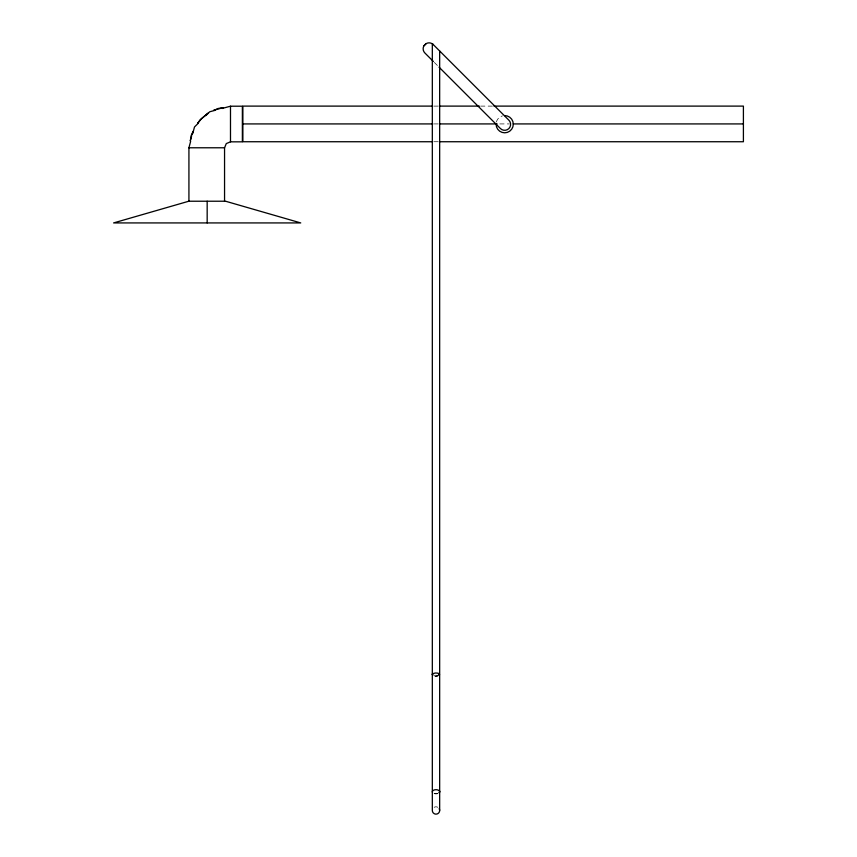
<?xml version="1.0" encoding="UTF-8"?>
<svg xmlns="http://www.w3.org/2000/svg" width="857" height="857" viewBox="0 0 857 857"><rect width="100%" height="100%" fill="white"/><g stroke="black" fill="none" stroke-linecap="round" stroke-linejoin="round"><path stroke-width="0.64" stroke-dasharray="4.29 3.21" d="M439.18 675.359L435.045 676.377A3.674 2.185 0 0 1 434.167 676.162M437.831 675.273L434.167 675.273M433.867 106.107L437.884 106.107M480.627 106.107L492.646 106.107M434.242 123.922L438.259 123.922M499.824 123.922L509.187 123.922M433.867 141.737L437.884 141.737M435.045 676.377L436.952 676.377A3.674 2.185 0 0 0 437.831 676.162M434.328 62.432L438.109 66.214M496.385 121.973A8.602 8.602 0 0 1 502.47 115.888M437.831 793.614A3.674 2.1 0 0 1 434.167 793.614M434.167 807.305A3.674 3.674 0 0 1 437.831 807.305M437.831 793.432A3.674 2.185 0 0 1 434.167 793.432"/><path stroke-width="1.29" d="M190.318 140.902L191.218 135.395L193.189 131.282L191.989 134.913M432.453 674.834L432.453 673.709M439.545 674.834L439.18 673.173L439.18 675.359M188.926 201.224L188.926 147.779L190.629 141.394M192.846 133.135L194.496 126.986L198.299 123.183M190.329 140.773L191.593 136.145M224.555 201.224L224.555 147.779L226.291 143.58L230.49 141.834L242.37 141.834L242.37 106.204L230.49 106.204L221.984 108.485M432.453 674.566C432.656 672.317 440.369 672.499 439.18 674.845M197.624 123.462L199.981 119.959L207.887 113.295M433.385 61.49L424.879 52.984A5.935 5.935 0 0 1 423.936 45.817L426.111 43.643A5.935 5.935 0 0 1 433.278 44.585M197.806 123.258L201.449 118.716L208.015 113.263M205.905 115.577L209.708 111.774L214.625 110.457M423.936 45.817L426.111 43.643M213.939 110.446L218.085 108.496L223.495 107.618M213.575 110.296L223.334 107.628M432.539 106.107L242.863 106.107L242.863 141.737L432.539 141.737M439.213 106.107L479.288 106.107M493.986 106.107L743.405 106.107L743.405 141.737L439.213 141.737M242.863 123.922L432.903 123.922M439.598 123.922L497.146 123.922M513.204 123.922L743.405 123.922M188.926 147.779L224.555 147.779M439.052 67.157L500.467 128.571A5.935 5.935 0 0 0 508.865 128.571A5.935 5.935 0 0 0 508.865 120.173L432.324 43.643L432.324 810.476A3.674 3.674 0 0 0 436.952 814.021A3.674 3.674 0 0 0 439.18 808.644M432.324 674.266L432.817 675.359M439.662 50.981L439.662 810.476M230.49 106.204L230.49 141.834M207.169 201.224L207.169 222.927M504.698 115.588A8.602 8.602 0 0 1 513.3 124.201A8.602 8.602 0 0 1 504.698 132.803A8.602 8.602 0 0 1 496.085 124.201M432.453 792.339A3.674 2.1 0 0 1 436.481 789.704A3.674 2.1 0 0 1 439.17 792.843M439.18 790.454A3.674 2.185 0 0 1 439.18 792.639M188.786 201.224L113.595 222.927L300.743 222.927L225.562 201.224L188.786 201.224"/></g></svg>
